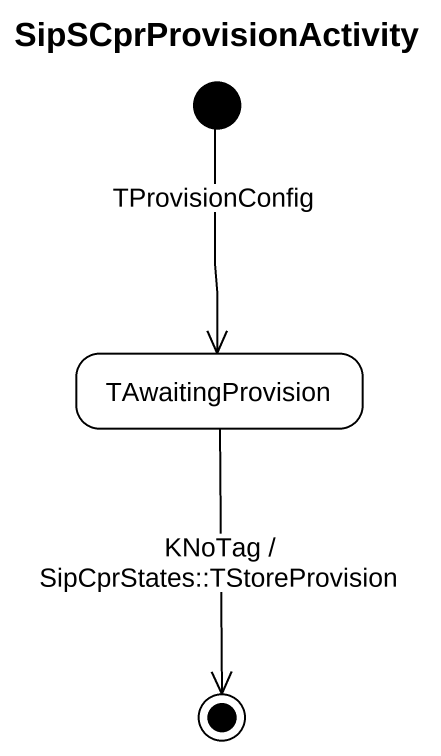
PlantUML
@startuml
title SipSCprProvisionActivity
hide empty description
state TAwaitingProvision
[*] --> TAwaitingProvision : TProvisionConfig
TAwaitingProvision --> [*] : KNoTag / SipCprStates::TStoreProvision
@enduml
